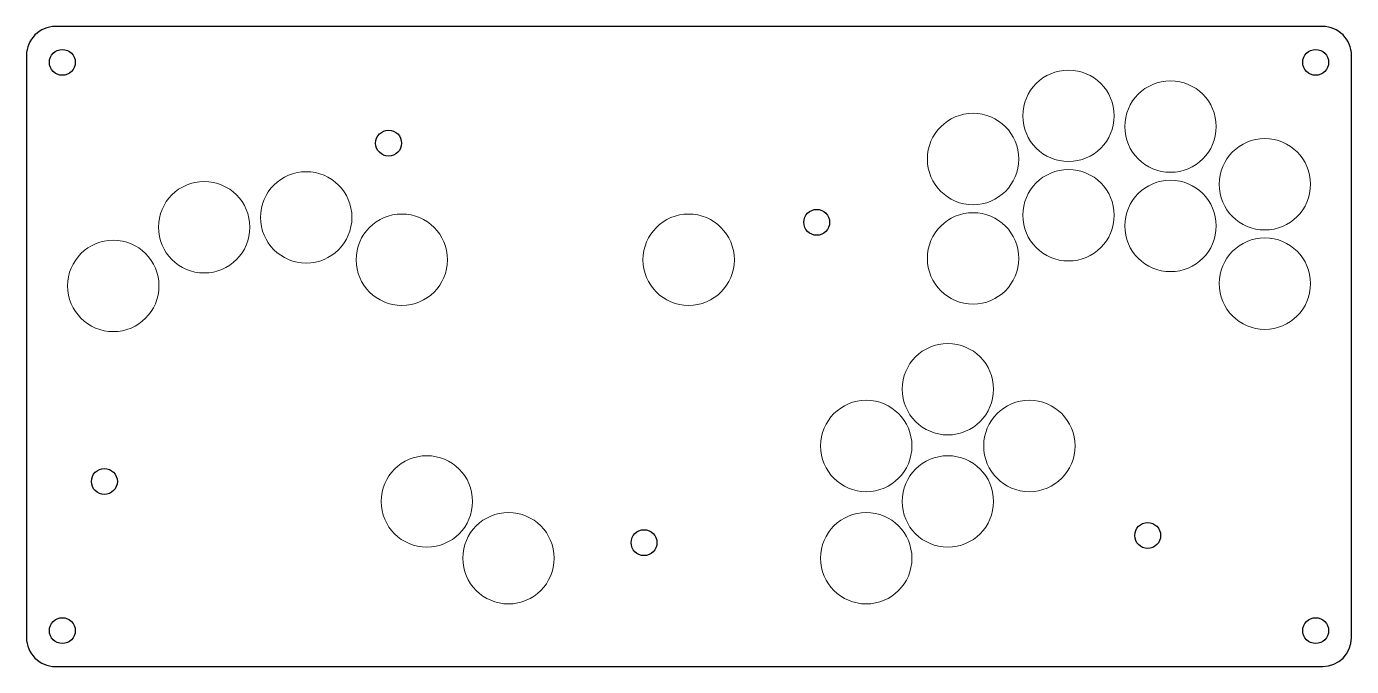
# Model space of a CAD drawing. Header units: millimetres. Extents: x -184 to 184, y -89 to 89.
import ezdxf

# ---------------------------------------------------------------- set-up
doc = ezdxf.new("R2010")
doc.units = ezdxf.units.MM
doc.header["$MEASUREMENT"] = 0

msp = doc.modelspace()

# ---------------------------------------------------------------- linework, layer by layer
at = {"color": 250, "lineweight": 20}
for centre in [(105.485, 64.0809), (133.84, 61.1059), (78.967, 52.0849), (160.063, 45.0699), (-106.399, 35.8649), (105.485, 36.4709), (-134.755, 33.1389), (133.84, 33.4959), (78.967, 24.4759), (-79.827, 24.1019), (-0.095, 24.1019), (-160.035, 16.8359), (160.063, 17.4599), (71.952, -11.864), (49.265, -27.634), (94.609, -27.634), (-72.868, -43.049), (71.952, -43.049), (-50.18, -58.818), (49.265, -58.819)]:
    msp.add_ellipse(centre, major_axis=(0, 12.7), ratio=1, dxfattribs=at)
at = {"lineweight": 25}
for points, knots in [([(-176.15, 88.9), (-178.2717, 88.9), (-180.3066, 88.0571), (-181.8069, 86.5569), (-183.3071, 85.0566), (-184.15, 83.0217), (-184.15, 80.9)], [0, 0, 0, 0, 0.5, 0.5, 0.5, 1, 1, 1, 1]), ([(184.15, 80.9), (184.15, 83.0217), (183.3071, 85.0566), (181.8069, 86.5569), (180.3066, 88.0571), (178.2717, 88.9), (176.15, 88.9)], [0, 0, 0, 0, 0.5, 0.5, 0.5, 1, 1, 1, 1]), ([(-170.5869, 78.9368), (-170.5869, 80.925), (-172.1987, 82.5368), (-174.1869, 82.5368), (-176.1751, 82.5368), (-177.7869, 80.925), (-177.7869, 78.9368), (-177.7869, 76.9486), (-176.1752, 75.3368), (-174.1869, 75.3368), (-172.1987, 75.3368), (-170.5869, 76.9485), (-170.5869, 78.9368)], [0, 0, 0, 0, 0.25, 0.25, 0.25, 0.5, 0.5, 0.5, 0.75, 0.75, 0.75, 1, 1, 1, 1]), ([(177.7868, 78.9368), (177.7868, 80.925), (176.175, 82.5368), (174.1868, 82.5368), (172.1986, 82.5368), (170.5868, 80.925), (170.5868, 78.9368), (170.5868, 76.9486), (172.1985, 75.3368), (174.1868, 75.3368), (176.175, 75.3368), (177.7868, 76.9485), (177.7868, 78.9368)], [0, 0, 0, 0, 0.25, 0.25, 0.25, 0.5, 0.5, 0.5, 0.75, 0.75, 0.75, 1, 1, 1, 1]), ([(-79.9, 56.5), (-79.9, 58.4882), (-81.5118, 60.1), (-83.5, 60.1), (-85.4882, 60.1), (-87.1, 58.4882), (-87.1, 56.5), (-87.1, 54.5118), (-85.4883, 52.9), (-83.5, 52.9), (-81.5118, 52.9), (-79.9, 54.5117), (-79.9, 56.5)], [0, 0, 0, 0, 0.25, 0.25, 0.25, 0.5, 0.5, 0.5, 0.75, 0.75, 0.75, 1, 1, 1, 1]), ([(39.1, 34.5), (39.1, 36.4882), (37.4882, 38.1), (35.5, 38.1), (33.5118, 38.1), (31.9, 36.4882), (31.9, 34.5), (31.9, 32.5118), (33.5117, 30.9), (35.5, 30.9), (37.4882, 30.9), (39.1, 32.5117), (39.1, 34.5)], [0, 0, 0, 0, 0.25, 0.25, 0.25, 0.5, 0.5, 0.5, 0.75, 0.75, 0.75, 1, 1, 1, 1]), ([(-158.9, -37.5), (-158.9, -35.5118), (-160.5118, -33.9), (-162.5, -33.9), (-164.4882, -33.9), (-166.1, -35.5118), (-166.1, -37.5), (-166.1, -39.4882), (-164.4883, -41.1), (-162.5, -41.1), (-160.5118, -41.1), (-158.9, -39.4883), (-158.9, -37.5)], [0, 0, 0, 0, 0.25, 0.25, 0.25, 0.5, 0.5, 0.5, 0.75, 0.75, 0.75, 1, 1, 1, 1]), ([(-8.9, -54.5), (-8.9, -52.5118), (-10.5118, -50.9), (-12.5, -50.9), (-14.4882, -50.9), (-16.1, -52.5118), (-16.1, -54.5), (-16.1, -56.4882), (-14.4883, -58.1), (-12.5, -58.1), (-10.5118, -58.1), (-8.9, -56.4883), (-8.9, -54.5)], [0, 0, 0, 0, 0.25, 0.25, 0.25, 0.5, 0.5, 0.5, 0.75, 0.75, 0.75, 1, 1, 1, 1]), ([(131.1, -52.5), (131.1, -50.5118), (129.4882, -48.9), (127.5, -48.9), (125.5118, -48.9), (123.9, -50.5118), (123.9, -52.5), (123.9, -54.4882), (125.5117, -56.1), (127.5, -56.1), (129.4882, -56.1), (131.1, -54.4883), (131.1, -52.5)], [0, 0, 0, 0, 0.25, 0.25, 0.25, 0.5, 0.5, 0.5, 0.75, 0.75, 0.75, 1, 1, 1, 1]), ([(-170.5869, -78.9369), (-170.5869, -76.9486), (-172.1986, -75.3369), (-174.1868, -75.3369), (-176.1751, -75.3369), (-177.7868, -76.9486), (-177.7869, -78.9368), (-177.7869, -80.9251), (-176.1751, -82.5368), (-174.1869, -82.5369), (-172.1986, -82.5369), (-170.5869, -80.9251), (-170.5869, -78.9369)], [0, 0, 0, 0, 0.25, 0.25, 0.25, 0.5, 0.5, 0.5, 0.75, 0.75, 0.75, 1, 1, 1, 1]), ([(177.7868, -78.9369), (177.7868, -76.9486), (176.1751, -75.3369), (174.1869, -75.3369), (172.1986, -75.3369), (170.5869, -76.9486), (170.5869, -78.9368), (170.5868, -80.9251), (172.1986, -82.5368), (174.1868, -82.5369), (176.1751, -82.5369), (177.7868, -80.9251), (177.7868, -78.9369)], [0, 0, 0, 0, 0.25, 0.25, 0.25, 0.5, 0.5, 0.5, 0.75, 0.75, 0.75, 1, 1, 1, 1]), ([(-184.15, -80.9), (-184.15, -83.0217), (-183.3071, -85.0566), (-181.8069, -86.5569), (-180.3066, -88.0571), (-178.2717, -88.9), (-176.15, -88.9)], [0, 0, 0, 0, 0.5, 0.5, 0.5, 1, 1, 1, 1])]:
    msp.add_open_spline(points, degree=3, knots=knots, dxfattribs=at)
for points in [[(176.15, 88.9), (176.15, 88.9), (-176.15, 88.9), (-176.15, 88.9)], [(-184.15, 80.9), (-184.15, 80.9), (-184.15, -80.9), (-184.15, -80.9)], [(184.15, -80.9), (184.15, -80.9), (184.15, 80.9), (184.15, 80.9)], [(176.15, -88.9), (180.5683, -88.9), (184.15, -85.3183), (184.15, -80.9)], [(-176.15, -88.9), (-176.15, -88.9), (176.15, -88.9), (176.15, -88.9)]]:
    msp.add_open_spline(points, degree=3, dxfattribs=at)

doc.saveas('drawing.dxf')
